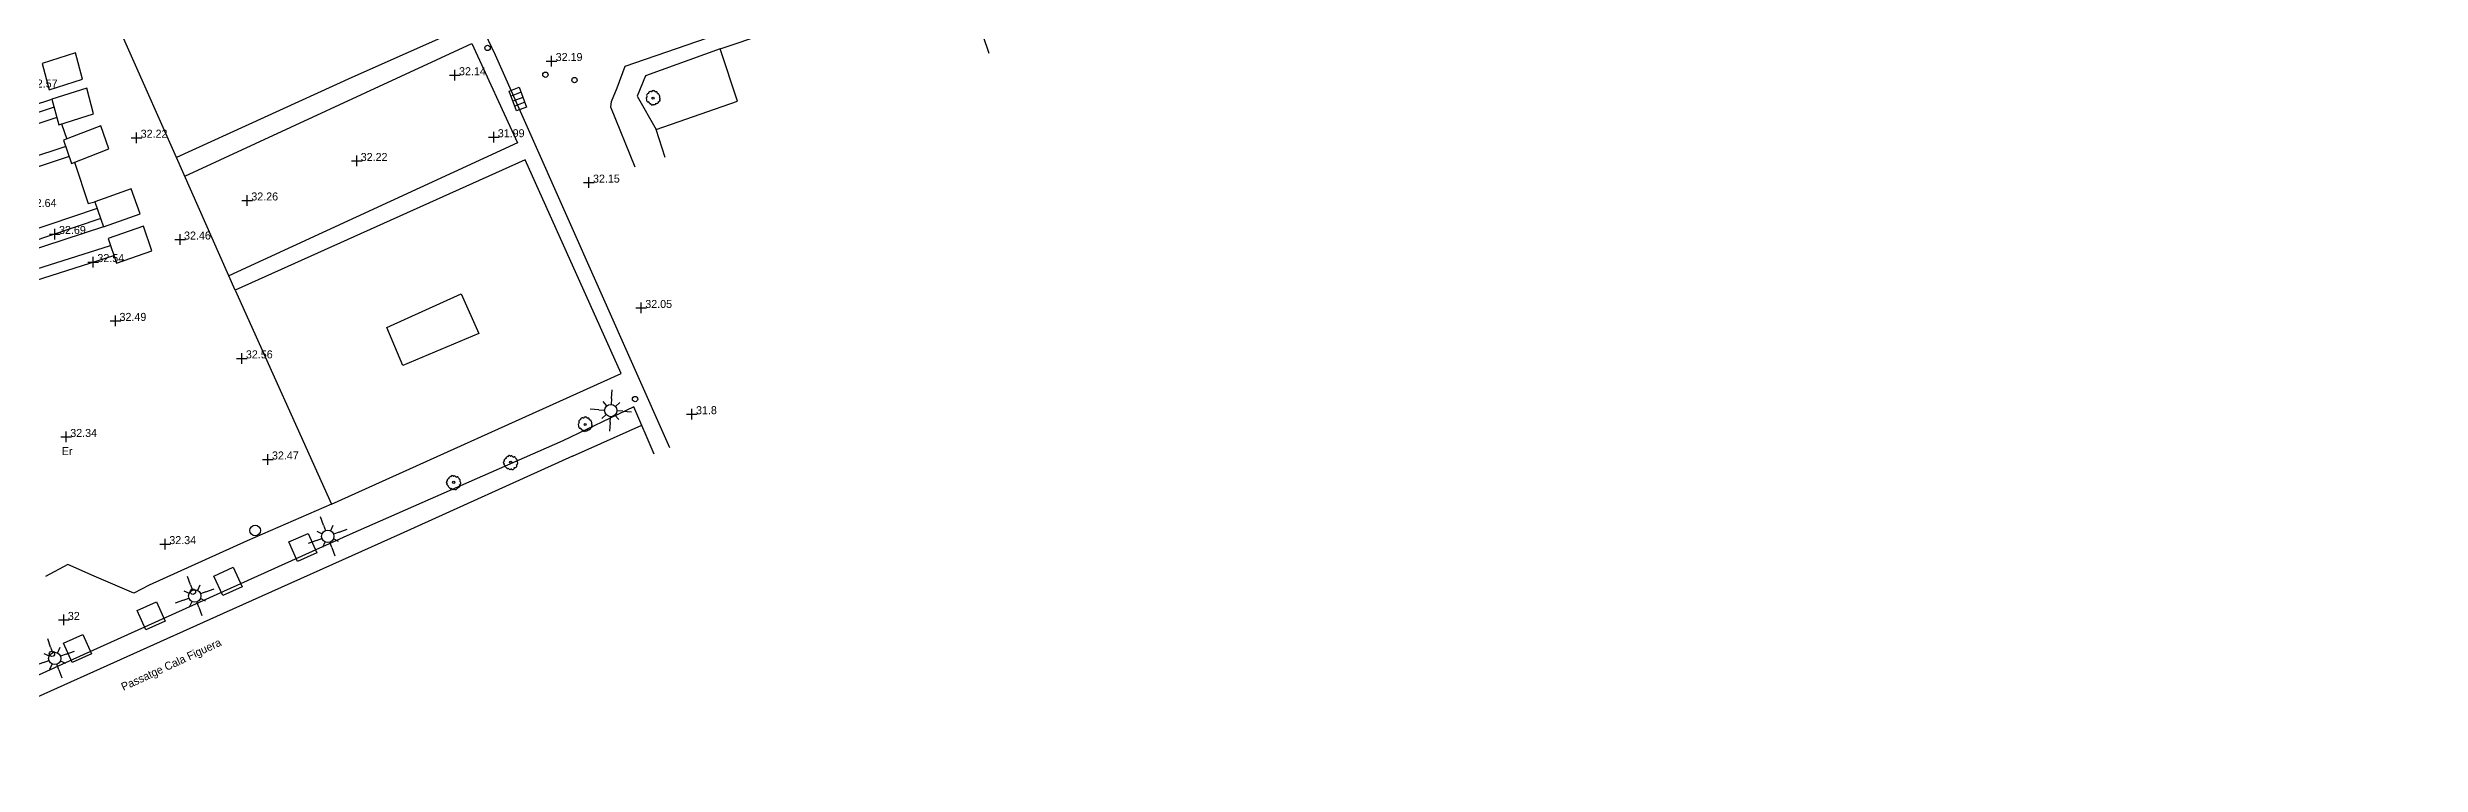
# Model space of a CAD drawing. Extents: x 471511 to 473316, y 4381952 to 4383346.
# Drawn here: x 473093.8 to 473316.3, y 4383141 to 4383208.3 of the extents above; entities that cross this region are included whole.
import ezdxf
from ezdxf.enums import TextEntityAlignment as Align

# ---------------------------------------------------------------- set-up
doc = ezdxf.new("R2010")
doc.units = 0
doc.header["$LTSCALE"] = 4
doc.header["$MEASUREMENT"] = 0
doc.header["$PDMODE"] = 2
doc.header["$PDSIZE"] = 0.5
doc.layers.get('0').update_dxf_attribs({"linetype": 'CONTINUOUS'})
for name, color, linetype in [('222', 7, 'CONTINUOUS'), ('290', 253, 'CONTINUOUS'), ('400', 7, 'CONTINUOUS'), ('410', 201, 'CONTINUOUS'), ('411', 12, 'CONTINUOUS'), ('420', 7, 'CONTINUOUS'), ('451', 5, 'CONTINUOUS'), ('7101', 7, 'CONTINUOUS'), ('7202', 7, 'CONTINUOUS'), ('7400', 2, 'CONTINUOUS'), ('7433', 32, 'CONTINUOUS'), ('7435', 7, 'CONTINUOUS'), ('7440', 7, 'CONTINUOUS'), ('7515', 53, 'CONTINUOUS'), ('7531', 53, 'CONTINUOUS'), ('8405', 7, 'CONTINUOUS')]:
    doc.layers.add(name, color=color, linetype=linetype)

# ---------------------------------------------------------------- blocks, each defined once
blk = doc.blocks.new('FAROLA')
at = {"color": 7}
for p, q in [((-1.04, 0.43), (-1.8, 0.75)), ((-1.04, 0.43), (-0.54, 0.22)), ((-0.43, 1.04), (-0.22, 0.54)), ((0.43, 1.04), (0.22, 0.54)), ((0.43, 1.04), (0.75, 1.8)), ((1.04, 0.43), (0.54, 0.22)), ((-1.04, -0.43), (-0.54, -0.22)), ((-0.43, -1.04), (-0.75, -1.8)), ((-0.43, -1.04), (-0.22, -0.54)), ((0.43, -1.04), (0.22, -0.54)), ((1.04, -0.43), (0.54, -0.22)), ((1.04, -0.43), (1.8, -0.75))]:
    blk.add_line(p, q, dxfattribs=at)
blk.add_circle((0, 0), 0.58, dxfattribs=at)
blk = doc.blocks.new('ARBOL')
at = {"color": 3}
for p, q in [((-1.26, 0.07), (-1.27, -0.01)), ((-1.23, 0.15), (-1.26, 0.07)), ((-1.17, 0.24), (-1.23, 0.15)), ((-1.18, 0.48), (-1.21, 0.39)), ((-1.21, 0.39), (-1.2, 0.31)), ((-1.2, 0.31), (-1.16, 0.22)), ((-1.11, 0.55), (-1.18, 0.48)), ((-1.03, 0.59), (-1.11, 0.55)), ((-1.01, 0.67), (-1.03, 0.59)), ((-0.96, 0.76), (-1.01, 0.67)), ((-0.92, 0.97), (-0.96, 0.88)), ((-0.96, 0.88), (-0.96, 0.7)), ((-0.85, 1.04), (-0.92, 0.97)), ((-0.77, 1.08), (-0.85, 1.04)), ((-0.7, 1.09), (-0.77, 1.08)), ((-0.5, 1.09), (-0.7, 1.09)), ((-0.49, 1.11), (-0.5, 1.08)), ((-0.46, 1.23), (-0.49, 1.11)), ((-0.38, 1.32), (-0.46, 1.23)), ((-0.31, 1.35), (-0.38, 1.32)), ((-0.23, 1.36), (-0.31, 1.35)), ((-0.11, 1.36), (-0.23, 1.36)), ((0, 1.35), (-0.11, 1.36)), ((0.07, 1.26), (0, 1.35)), ((0.12, 1.18), (0.07, 1.26)), ((0.17, 1.25), (0.12, 1.16)), ((0.12, 1.16), (0.12, 1.16)), ((0.24, 1.31), (0.17, 1.25)), ((0.32, 1.32), (0.24, 1.31)), ((0.39, 1.31), (0.32, 1.32)), ((0.55, 1.31), (0.39, 1.31)), ((0.62, 1.26), (0.55, 1.31)), ((0.7, 1.22), (0.62, 1.26)), ((0.76, 1.14), (0.7, 1.22)), ((0.77, 0.97), (0.7, 0.98)), ((0.77, 1.05), (0.76, 1.14)), ((0.77, 0.97), (0.77, 1.05)), ((0.86, 0.95), (0.77, 0.97)), ((0.96, 0.93), (0.86, 0.95)), ((1.03, 0.87), (0.96, 0.93)), ((1.07, 0.79), (1.03, 0.87)), ((1.08, 0.7), (1.07, 0.79)), ((1.1, 0.49), (1.07, 0.51)), ((1.08, 0.6), (1.08, 0.7)), ((1.09, 0.52), (1.08, 0.6)), ((1.17, 0.48), (1.1, 0.49)), ((1.25, 0.41), (1.17, 0.48)), ((1.29, 0.32), (1.25, 0.41)), ((1.3, 0.24), (1.29, 0.32)), ((1.3, 0.15), (1.3, 0.24)), ((1.31, 0.06), (1.3, 0.15)), ((1.31, -0.03), (1.31, 0.06)), ((-1.27, -0.01), (-1.26, -0.13)), ((-1.26, -0.13), (-1.26, -0.21)), ((-1.26, -0.21), (-1.23, -0.3)), ((-1.23, -0.3), (-1.16, -0.32)), ((-1.16, -0.32), (-1.08, -0.34)), ((-1.08, -0.34), (-1.01, -0.35)), ((-1.01, -0.35), (-0.95, -0.35)), ((-0.96, -0.38), (-1.01, -0.49)), ((-1.01, -0.49), (-1, -0.58)), ((-1, -0.58), (-0.96, -0.66)), ((-0.96, -0.66), (-0.96, -0.74)), ((-0.96, -0.74), (-0.88, -0.8)), ((-0.88, -0.8), (-0.8, -0.81)), ((-0.8, -0.81), (-0.72, -0.81)), ((-0.76, -0.81), (-0.75, -0.9)), ((-0.75, -0.9), (-0.73, -0.98)), ((-0.73, -0.98), (-0.68, -1.07)), ((-0.68, -1.07), (-0.61, -1.15)), ((-0.61, -1.15), (-0.53, -1.14)), ((-0.53, -1.14), (-0.45, -1.12)), ((-0.45, -1.12), (-0.37, -1.07)), ((-0.37, -1.05), (-0.37, -1.15)), ((-0.37, -1.15), (-0.27, -1.21)), ((-0.27, -1.21), (-0.19, -1.22)), ((-0.19, -1.22), (-0.07, -1.22)), ((-0.07, -1.22), (0.01, -1.25)), ((0.01, -1.25), (0.08, -1.22)), ((0.08, -1.22), (0.16, -1.16)), ((0.16, -1.16), (0.18, -1.08)), ((0.18, -1.11), (0.25, -1.15)), ((0.25, -1.15), (0.32, -1.16)), ((0.32, -1.16), (0.4, -1.16)), ((0.4, -1.16), (0.47, -1.18)), ((0.47, -1.18), (0.55, -1.16)), ((0.55, -1.16), (0.62, -1.14)), ((0.62, -1.14), (0.7, -1.09)), ((0.7, -1.09), (0.75, -0.93)), ((0.78, -0.99), (0.74, -0.96)), ((0.85, -0.98), (0.78, -0.99)), ((0.93, -0.93), (0.85, -0.98)), ((1.02, -0.92), (0.93, -0.93)), ((1.06, -0.69), (0.98, -0.69)), ((1.06, -0.85), (1.02, -0.92)), ((1.03, -0.69), (1.05, -0.77)), ((1.05, -0.77), (1.06, -0.85)), ((1.13, -0.65), (1.06, -0.69)), ((1.2, -0.61), (1.13, -0.65)), ((1.2, -0.21), (1.27, -0.14)), ((1.2, -0.6), (1.21, -0.59)), ((1.22, -0.31), (1.21, -0.23)), ((1.21, -0.41), (1.22, -0.31)), ((1.21, -0.51), (1.21, -0.41)), ((1.21, -0.59), (1.21, -0.51)), ((1.27, -0.14), (1.31, -0.03))]:
    blk.add_line(p, q, dxfattribs=at)
at = {"color": 25}
blk.add_circle((0, 0), 0.19, dxfattribs=at)
blk = doc.blocks.new('ALCORQUE')
at = {"color": 1}
blk.add_lwpolyline([(-1, 1), (1, 1), (1, -1), (-1, -1)], close=True, dxfattribs=at)
blk = doc.blocks.new('MOJON')
blk.add_circle((0, 0), 0.25)
blk = doc.blocks.new('POSTE')
at = {"color": 7}
blk.add_circle((0, 0), 0.5, dxfattribs=at)
blk = doc.blocks.new('REJILLA')
at = {"color": 7}
for p, q in [((-0.5, 0.5), (-0.5, -0.5)), ((0.01, 0.5), (0.01, -0.5)), ((0.51, 0.5), (0.51, -0.5))]:
    blk.add_line(p, q, dxfattribs=at)
blk.add_lwpolyline([(-1, -0.5), (-1, 0.5), (1, 0.5), (1, -0.5)], close=True, dxfattribs=at)
blk = doc.blocks.new('COTA')
at = {"color": 7}
blk.add_point((0, 0), dxfattribs=at)

msp = doc.modelspace()

# ---------------------------------------------------------------- linework, layer by layer
at = {"layer": '222'}
for points in [[(473094.436, 4383202.703, 32.653), (473085.035, 4383199.572, 32.733), (473071.987, 4383195.368, 32.702), (473058.632, 4383190.984, 32.749), (473043.326, 4383186.03, 32.678), (473028.076, 4383180.975, 32.647), (473008.889, 4383174.712, 32.639), (473003.715, 4383173.079, 32.608), (473002.563, 4383172.662, 32.514), (472996.586, 4383171, 32.467), (472994.174, 4383170.404, 32.467), (472980.448, 4383168.183, 32.467), (472971.732, 4383167.008, 32.545), (472958.475, 4383165.574, 32.655), (472949.19, 4383164.265, 32.53), (472944.693, 4383163.501, 32.53), (472941.045, 4383162.596, 32.53), (472936.347, 4383161.173, 32.53), (472928.738, 4383158.821, 32.514), (472922.252, 4383156.653, 32.526)], [(473094.695, 4383201.735, 32.653), (473085.346, 4383198.621, 32.733), (473072.296, 4383194.417, 32.702), (473058.942, 4383190.033, 32.749), (473043.637, 4383185.08, 32.678), (473028.388, 4383180.025, 32.647), (473009.195, 4383173.76, 32.639), (473004.036, 4383172.132, 32.608), (473002.868, 4383171.709, 32.514), (472996.84, 4383170.033, 32.467), (472994.374, 4383169.423, 32.467), (472980.594, 4383167.193, 32.467), (472971.853, 4383166.016, 32.545), (472958.599, 4383164.582, 32.655), (472949.344, 4383163.277, 32.53), (472944.898, 4383162.522, 32.53), (472941.311, 4383161.632, 32.53), (472936.64, 4383160.217, 32.53), (472929.044, 4383157.869, 32.514), (472922.569, 4383155.705, 32.526)], [(473095.534, 4383199.023, 32.648), (473081.3, 4383194.317, 32.743), (473061.802, 4383187.873, 32.664), (473041.031, 4383180.968, 32.649), (473017.15, 4383173.061, 32.594), (473005.161, 4383169.253, 32.57), (473002.144, 4383168.439, 32.508), (472997.656, 4383167.192, 32.397), (472994.602, 4383166.478, 32.29), (472990.446, 4383165.766, 32.508), (472985.837, 4383165.009, 32.406), (472982.136, 4383164.334, 32.437), (472977.987, 4383163.957, 32.436)], [(473095.848, 4383198.074, 32.648), (473081.613, 4383193.368, 32.743), (473062.116, 4383186.924, 32.664), (473041.346, 4383180.019, 32.649), (473017.459, 4383172.11, 32.594), (473005.443, 4383168.293, 32.57), (473002.409, 4383167.474, 32.508), (472997.904, 4383166.222, 32.398), (472994.8, 4383165.497, 32.289), (472990.612, 4383164.78, 32.508), (472986.008, 4383164.023, 32.406), (472982.271, 4383163.342, 32.437), (472978.077, 4383162.961, 32.436)], [(473098.467, 4383193.198, 32.704), (473089.513, 4383190.188, 32.672), (473075.919, 4383185.765, 32.672), (473057.229, 4383179.697, 32.704), (473032.016, 4383171.418, 32.672), (473028.774, 4383170.379, 32.641), (473025.501, 4383169.472, 32.672), (473022.158, 4383168.806, 32.61), (473016.887, 4383167.77, 32.61), (473012.573, 4383167.124, 32.61), (473006.948, 4383166.514, 32.547), (473001.608, 4383165.989, 32.453), (472993.095, 4383165.267, 32.453), (472985.125, 4383164.598, 32.437), (472978.211, 4383163.986, 32.437), (472969.487, 4383162.859, 32.375), (472956.177, 4383161.068, 32.453), (472950.374, 4383160.739, 32.5), (472946.876, 4383160.314, 32.535), (472944.287, 4383160.3, 32.539), (472940.952, 4383159.955, 32.539)], [(473098.799, 4383192.255, 32.704), (473089.827, 4383189.238, 32.672), (473076.228, 4383184.814, 32.672), (473057.54, 4383178.747, 32.703), (473032.324, 4383170.466, 32.672), (473029.06, 4383169.421, 32.641), (473025.732, 4383168.499, 32.672), (473022.352, 4383167.825, 32.61), (473017.058, 4383166.784, 32.61), (473012.701, 4383166.132, 32.61), (473007.051, 4383165.519, 32.547), (473001.7, 4383164.993, 32.453), (472993.179, 4383164.271, 32.453), (472985.211, 4383163.602, 32.437), (472978.319, 4383162.992, 32.437), (472969.618, 4383161.867, 32.375), (472956.273, 4383160.072, 32.453), (472950.463, 4383159.742, 32.5), (472946.94, 4383159.315, 32.535), (472944.341, 4383159.3, 32.539), (472941.055, 4383158.96, 32.539)], [(473085.767, 4383185.313, 32.516), (473099.704, 4383189.737, 32.547)], [(473086.079, 4383184.363, 32.516), (473100.026, 4383188.79, 32.547)]]:
    msp.add_polyline3d(points, dxfattribs=at)
at = {"layer": '290'}
for points in [[(473143.02, 4383169.978, 31.845), (473149.517, 4383172.871, 31.784)], [(473143.02, 4383169.978, 31.845), (473126.883, 4383162.667, 31.708), (473110.291, 4383155.209, 31.684), (473092.212, 4383147.083, 31.684), (473083.279, 4383142.825, 31.797)]]:
    msp.add_polyline3d(points, dxfattribs=at)
at = {"layer": '400'}
for points in [[(473107.479, 4383231.924, 34.675), (473110.976, 4383224.422, 33.994), (473122.344, 4383229.545, 33.791), (473119.968, 4383234.234, 34.088), (473117.804, 4383233.468, 33.759), (473117.16, 4383234.779, 34.151), (473121.424, 4383236.37, 34.323), (473124.084, 4383230.347, 49.576), (473132.891, 4383210.181, 49.717), (473122.348, 4383205.496, 49.592)], [(473122.348, 4383205.496, 49.826), (473105.893, 4383197.995, 49.826), (473096.958, 4383218.166, 49.913), (473095.933, 4383220.548, 35.333), (473102.877, 4383223.535, 34.237), (473102.369, 4383224.583, 34.033), (473107.147, 4383226.774, 34.112), (473105.118, 4383231.037, 34.746), (473107.479, 4383231.924, 34.809)], [(473151.72, 4383197.98, 35.2), (473150.875, 4383200.622, 35.092), (473158.49, 4383203.279, 34.73), (473156.881, 4383208.185, 43.299), (473179.129, 4383215.693, 43.459), (473188.379, 4383218.875, 35.861), (473189.906, 4383214.266, 35.832), (473180.922, 4383211.079, 35.672), (473182.068, 4383207.782, 35.133)]]:
    msp.add_polyline3d(points, dxfattribs=at)
msp.add_polyline3d([(473138.572, 4383197.775, 49.615), (473111.391, 4383185.538, 49.388), (473120.421, 4383165.48, 49.388), (473147.602, 4383177.717, 49.388)], close=True, dxfattribs=at)
at = {"layer": '410'}
for points in [[(473111.391, 4383185.538, 34.699), (473105.893, 4383197.995, 34.699)], [(473120.421, 4383165.48, 33.493), (473112.515, 4383162.034, 33.665), (473103.327, 4383157.873, 33.822), (473101.892, 4383157.11, 33.822), (473098.18, 4383158.724, 33.618)], [(473098.18, 4383158.724, 33.817), (473095.711, 4383159.805, 33.817), (473093.613, 4383158.687, 33.832)]]:
    msp.add_polyline3d(points, dxfattribs=at)
at = {"layer": '411'}
for points in [[(473148.91, 4383197.073, 32.1), (473146.613, 4383202.725, 32.091), (473146.68, 4383203.228, 32.091), (473147.22, 4383204.541, 32.221), (473147.956, 4383206.549, 32.221), (473159.485, 4383210.533, 32.468), (473173.423, 4383215.304, 32.468), (473188.233, 4383220.229, 32.888), (473202.693, 4383225.047, 32.845), (473214.287, 4383228.925, 32.946), (473234.487, 4383235.647, 32.946), (473250.575, 4383241.089, 32.663), (473261.143, 4383244.64, 32.656), (473272.284, 4383248.249, 32.489), (473295.365, 4383256.122, 32.265), (473308.669, 4383260.696, 32.279), (473310.408, 4383261.303, 32.149), (473311.003, 4383261.419, 32.149), (473311.646, 4383261.293, 32.163), (473312.276, 4383260.96, 32.163), (473312.507, 4383260.614, 32.163), (473312.616, 4383260.004, 32.163), (473316.266, 4383251.122, 31.743)], [(473126.05, 4383228.006, 32.421), (473135.768, 4383207.618, 32.181), (473152.133, 4383170.795, 31.719)], [(473106.671, 4383196.232, 32.199), (473133.601, 4383208.69, 32.236), (473137.863, 4383199.372, 32.221), (473110.798, 4383186.882, 32.199)], [(473156.881, 4383208.185, 32.596), (473149.856, 4383205.66, 32.349), (473149.078, 4383203.745, 32.161), (473150.875, 4383200.622, 32.277)], [(473080.068, 4383198.824, 32.694), (473094.231, 4383203.471, 32.788)], [(473095.128, 4383201.146, 32.788), (473095.608, 4383199.715, 32.77)], [(473096.336, 4383197.546, 32.743), (473097.634, 4383193.682, 32.694), (473098.24, 4383193.842, 32.694), (473098.213, 4383193.826, 32.694)], [(473099.064, 4383191.501, 32.594), (473067.482, 4383181.131, 32.625)], [(473150.686, 4383170.154, 31.787), (473148.767, 4383174.613, 31.782), (473142.114, 4383171.399, 31.833), (473122.15, 4383162.633, 31.872), (473096.173, 4383150.904, 31.817), (473081.113, 4383144.065, 31.919), (473080.484, 4383142.115, 31.935), (473078.754, 4383141.512, 31.935), (473077.534, 4383141.201, 31.888), (473076.492, 4383141.042, 31.888), (473075.531, 4383141.355, 31.888), (473074.767, 4383141.734, 31.888), (473073.717, 4383142.722, 31.998), (473071.511, 4383145.486, 31.888)]]:
    msp.add_polyline3d(points, dxfattribs=at)
at = {"layer": '420'}
msp.add_polyline3d([(473132.598, 4383185.191, 49.357), (473134.234, 4383181.466, 49.372), (473127.127, 4383178.485, 49.404), (473125.621, 4383182.033, 49.404)], close=True, dxfattribs=at)
at = {"layer": '451'}
for points in [[(473096.43, 4383207.804, 32.993), (473093.316, 4383206.804, 33.95), (473093.978, 4383204.336, 33.525), (473097.092, 4383205.336, 32.568)], [(473097.492, 4383204.509, 32.742), (473094.231, 4383203.471, 33.888), (473094.874, 4383201.065, 33.541), (473098.136, 4383202.102, 32.396)], [(473098.804, 4383200.952, 32.915), (473095.312, 4383199.601, 33.838), (473096.069, 4383197.443, 33.541), (473099.561, 4383198.794, 32.618)], [(473101.661, 4383195.06, 33.024), (473098.24, 4383193.842, 33.469), (473099.064, 4383191.501, 33.4), (473102.485, 4383192.718, 32.955)], [(473102.811, 4383191.54, 32.789), (473099.484, 4383190.387, 33.478), (473100.271, 4383188.067, 33.4), (473103.599, 4383189.22, 32.712)]]:
    msp.add_polyline3d(points, close=True, dxfattribs=at)

# ---------------------------------------------------------------- block references
at = {"layer": '7101'}
for p in [(473132.009, 4383205.711, 32.141), (473141.069, 4383207.04, 32.185), (473102.165, 4383199.846, 32.222), (473135.642, 4383199.893, 31.989), (473122.792, 4383197.663, 32.215), (473112.537, 4383193.96, 32.263), (473144.567, 4383195.635, 32.149), (473094.511, 4383190.813, 32.689), (473106.231, 4383190.295, 32.458), (473098.106, 4383188.18, 32.543), (473149.467, 4383183.876, 32.054), (473100.182, 4383182.662, 32.491), (473112.029, 4383179.147, 32.556), (473154.226, 4383173.911, 31.801), (473095.564, 4383171.775, 32.336), (473114.474, 4383169.663, 32.474), (473104.85, 4383161.723, 32.344), (473095.339, 4383154.612, 31.998)]:
    msp.add_blockref('COTA', p, dxfattribs=at)
at = {"layer": '7202', "rotation": 222.6000043791743}
msp.add_blockref('POSTE', (473113.28, 4383163, 32.523), dxfattribs=at)
at = {"layer": '7400'}
for p, rotation in [((473146.613, 4383174.253, 32.052), 19.20000061420921), ((473120.082, 4383162.452, 31.854), 222.6000043791743), ((473107.611, 4383156.857, 31.952), 222.6000043791743), ((473094.493, 4383151, 31.968), 222.6000043791743)]:
    msp.add_blockref('FAROLA', p, dxfattribs=dict(at, rotation=rotation))
at = {"layer": '7433'}
for p, rotation in [((473117.748, 4383161.412, 31.854), 203.9000075757891), ((473110.728, 4383158.222, 31.903), 204.499998415868), ((473103.531, 4383154.996, 31.968), 203.9999984197412), ((473096.626, 4383151.925, 32.033), 204.1000045224821)]:
    msp.add_blockref('ALCORQUE', p, dxfattribs=dict(at, rotation=rotation))
at = {"layer": '7435', "rotation": 290.6000038524214}
msp.add_blockref('REJILLA', (473137.905, 4383203.467, 32.069), dxfattribs=at)
at = {"layer": '7440'}
for p, rotation in [((473135.061, 4383208.273, 32.199), 19.20000061420921), ((473140.483, 4383205.754, 32.083), 19.20000061420921), ((473143.211, 4383205.251, 32.098), 19.20000061420921), ((473148.893, 4383175.325, 31.907), 19.20000061420921), ((473107.44, 4383157.257, 31.854), 222.6000043791743), ((473094.228, 4383151.432, 32.065), 222.6000043791743)]:
    msp.add_blockref('MOJON', p, dxfattribs=dict(at, rotation=rotation))
at = {"layer": '7515', "xscale": 0.5, "yscale": 0.5, "zscale": 0.5}
for p, rotation in [((473150.574, 4383203.556, 37.833), 19.20000061420921), ((473144.204, 4383172.944, 36.808), 19.20000061420921), ((473137.229, 4383169.398, 35.979), 222.6000043791743), ((473131.886, 4383167.519, 35.979), 222.6000043791743)]:
    msp.add_blockref('ARBOL', p, dxfattribs=dict(at, rotation=rotation))

# ---------------------------------------------------------------- texts
at = {"layer": '7101'}
for s, p in [('32.19', (473141.449, 4383207.04, 32.19)), ('32.14', (473132.389, 4383205.711, 32.14)), ('32.57', (473092.244, 4383204.552, 32.57)), ('32.22', (473102.545, 4383199.846, 32.22)), ('31.99', (473136.022, 4383199.893, 31.99)), ('32.22', (473123.172, 4383197.663, 32.22)), ('32.26', (473112.917, 4383193.96, 32.26)), ('32.15', (473144.947, 4383195.635, 32.15)), ('32.64', (473092.143, 4383193.351, 32.64)), ('32.69', (473094.891, 4383190.813, 32.69)), ('32.46', (473106.611, 4383190.295, 32.46)), ('32.54', (473098.486, 4383188.18, 32.54)), ('32.49', (473100.562, 4383182.662, 32.49)), ('32.05', (473149.847, 4383183.876, 32.05)), ('32.56', (473112.409, 4383179.147, 32.56)), ('31.8', (473154.606, 4383173.911, 31.8)), ('32.34', (473095.944, 4383171.775, 32.34)), ('32.47', (473114.854, 4383169.663, 32.47)), ('32.34', (473105.23, 4383161.723, 32.34)), ('32', (473095.719, 4383154.612, 32))]:
    msp.add_text(s, height=0.75, dxfattribs=at).set_placement(p)
at = {"layer": '7531'}
msp.add_text('Er', height=0.75, dxfattribs=at).set_placement((473095.647, 4383170.443, 32.201), align=Align.MIDDLE_CENTER)
at = {"layer": '8405'}
msp.add_text('Passatge Cala Figuera', height=0.75, rotation=24.9, dxfattribs=at).set_placement((473105.399, 4383150.433), align=Align.MIDDLE_CENTER)

doc.saveas('drawing.dxf')
